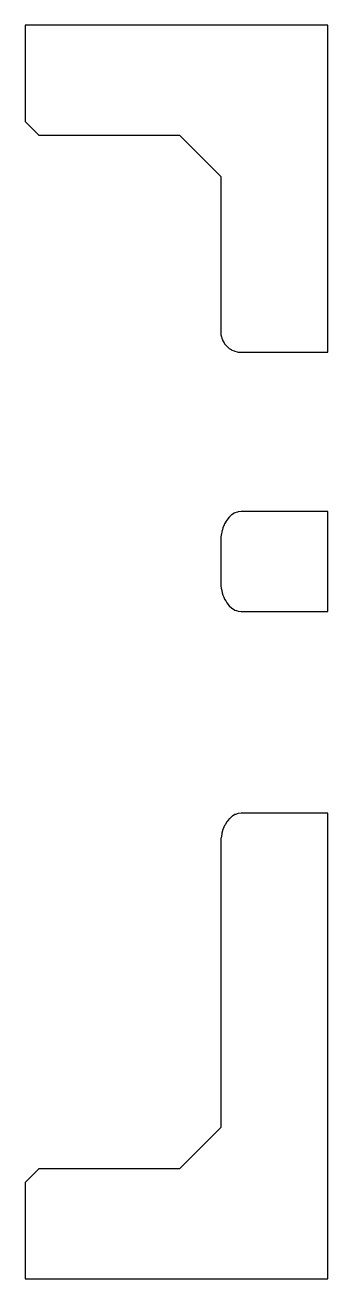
# Model space of a CAD drawing. Header units: metres. Extents: x 0 to 47.5, y 0 to 45.5.
# Drawn here: x 0 to 11, y 0 to 45.5 of the extents above.
import ezdxf

# ---------------------------------------------------------------- set-up
doc = ezdxf.new("R2010")
doc.units = ezdxf.units.M

msp = doc.modelspace()

# ---------------------------------------------------------------- linework, layer by layer
for p, q in [((11, 45.5), (0, 45.5)), ((0, 45.5), (0, 42)), ((11, 33.6259), (11, 45.5)), ((0, 42), (0.5, 41.5)), ((0.5, 41.5), (5.60409, 41.5)), ((5.60409, 41.5), (7.10409, 40)), ((7.10409, 40), (7.10409, 34.3765)), ((7.10409, 34.3765), (7.10958, 34.3066)), ((7.10958, 34.3066), (7.11332, 34.2591)), ((7.11332, 34.2591), (7.13033, 34.1881)), ((7.13033, 34.1881), (7.14079, 34.1445)), ((7.14079, 34.1445), (7.16981, 34.0744)), ((7.16981, 34.0744), (7.18583, 34.0357)), ((7.18583, 34.0357), (7.22699, 33.9685)), ((7.22699, 33.9685), (7.24732, 33.9353)), ((7.24732, 33.9353), (7.3003, 33.8732)), ((7.3003, 33.8732), (7.32376, 33.8457)), ((7.32376, 33.8457), (7.38772, 33.7911)), ((7.38772, 33.7911), (7.41325, 33.7693)), ((7.41325, 33.7693), (7.48681, 33.7241)), ((7.48681, 33.7241), (7.51359, 33.7077)), ((7.51359, 33.7077), (7.59483, 33.674)), ((7.59483, 33.674), (7.62232, 33.6627)), ((7.62232, 33.6627), (7.70883, 33.6419)), ((7.70883, 33.6419), (7.73676, 33.6352)), ((7.73676, 33.6352), (7.82581, 33.6281)), ((7.82581, 33.6281), (7.85409, 33.6259)), ((7.85409, 33.6259), (11, 33.6259)), ((7.59805, 27.784), (7.51359, 27.7328)), ((7.62232, 27.7987), (7.59805, 27.784)), ((7.71159, 27.8301), (7.62232, 27.7987)), ((7.73676, 27.8389), (7.71159, 27.8301)), ((7.85409, 27.8524), (7.73676, 27.8389)), ((11, 27.8524), (7.85409, 27.8524)), ((11, 24.2183), (11, 27.8524)), ((7.2317, 27.3628), (7.18583, 27.2533)), ((7.24732, 27.4001), (7.2317, 27.3628)), ((7.32376, 27.531), (7.24732, 27.4001)), ((7.41325, 27.6429), (7.32376, 27.531)), ((7.49066, 27.7123), (7.41325, 27.6429)), ((7.51359, 27.7328), (7.49066, 27.7123)), ((7.11065, 26.877), (7.10409, 26.7551)), ((7.11332, 26.9267), (7.11065, 26.877)), ((7.13318, 27.0478), (7.11332, 26.9267)), ((7.14079, 27.0942), (7.13318, 27.0478)), ((7.18583, 27.2533), (7.14079, 27.0942)), ((7.10409, 26.7551), (7.10409, 25.3157)), ((7.10409, 25.3157), (7.10851, 25.2334)), ((7.10851, 25.2334), (7.11332, 25.144)), ((7.11332, 25.144), (7.12666, 25.0627)), ((7.12666, 25.0627), (7.14079, 24.9766)), ((7.14079, 24.9766), (7.16294, 24.8983)), ((7.16294, 24.8983), (7.18583, 24.8175)), ((7.18583, 24.8175), (7.21641, 24.7445)), ((7.21641, 24.7445), (7.24732, 24.6706)), ((7.24732, 24.6706), (7.28572, 24.6049)), ((7.28572, 24.6049), (7.32376, 24.5397)), ((7.32376, 24.5397), (7.41325, 24.4279)), ((7.41325, 24.4279), (7.51359, 24.3379)), ((7.51359, 24.3379), (7.56941, 24.3041)), ((7.56941, 24.3041), (7.62232, 24.272)), ((7.62232, 24.272), (7.68129, 24.2513)), ((7.68129, 24.2513), (7.73676, 24.2318)), ((7.73676, 24.2318), (7.85409, 24.2183)), ((7.85409, 24.2183), (11, 24.2183)), ((7.62232, 16.8487), (7.53672, 16.7969)), ((7.64691, 16.8574), (7.62232, 16.8487)), ((7.73676, 16.8889), (7.64691, 16.8574)), ((7.85409, 16.9025), (7.73676, 16.8889)), ((11, 16.9025), (7.85409, 16.9025)), ((11, 0), (11, 16.9025)), ((7.24732, 16.4501), (7.19786, 16.332)), ((7.26268, 16.4764), (7.24732, 16.4501)), ((7.32376, 16.581), (7.26268, 16.4764)), ((7.34216, 16.604), (7.32376, 16.581)), ((7.41325, 16.6929), (7.34216, 16.604)), ((7.43428, 16.7117), (7.41325, 16.6929)), ((7.51359, 16.7828), (7.43428, 16.7117)), ((7.53672, 16.7969), (7.51359, 16.7828)), ((7.11332, 15.9767), (7.10573, 15.8356)), ((7.11837, 16.0075), (7.11332, 15.9767)), ((7.14079, 16.1442), (7.11837, 16.0075)), ((7.14935, 16.1744), (7.14079, 16.1442)), ((7.18583, 16.3033), (7.14935, 16.1744)), ((7.19786, 16.332), (7.18583, 16.3033)), ((7.10573, 15.8356), (7.10409, 15.8051)), ((7.10409, 15.8051), (7.10409, 5.5)), ((7.10409, 5.5), (5.60409, 4)), ((0.5, 4), (0, 3.5)), ((5.60409, 4), (0.5, 4)), ((0, 3.5), (0, 0)), ((0, 0), (11, 0))]:
    msp.add_line(p, q)

doc.saveas('drawing.dxf')
